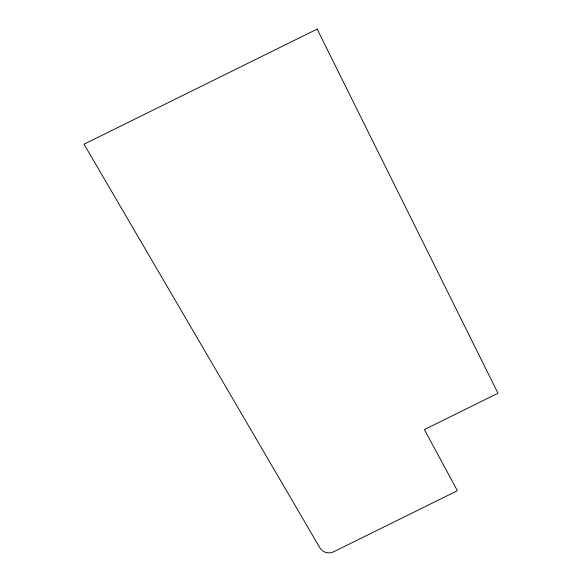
<?xml version="1.0" encoding="UTF-8"?>
<svg xmlns="http://www.w3.org/2000/svg" width="582" height="582" viewBox="0 0 582 582"><rect width="100%" height="100%" fill="white"/><g stroke="black" fill="none" stroke-linecap="round" stroke-linejoin="round"><path stroke-width="0.87" d="M317.146 29.1L84.034 144.205L319.911 547.888A10.338 9.843 -3.5 0 0 333.661 551.794L457.387 490.706L424.394 429.574L497.966 393.25L317.146 29.1"/></g></svg>
